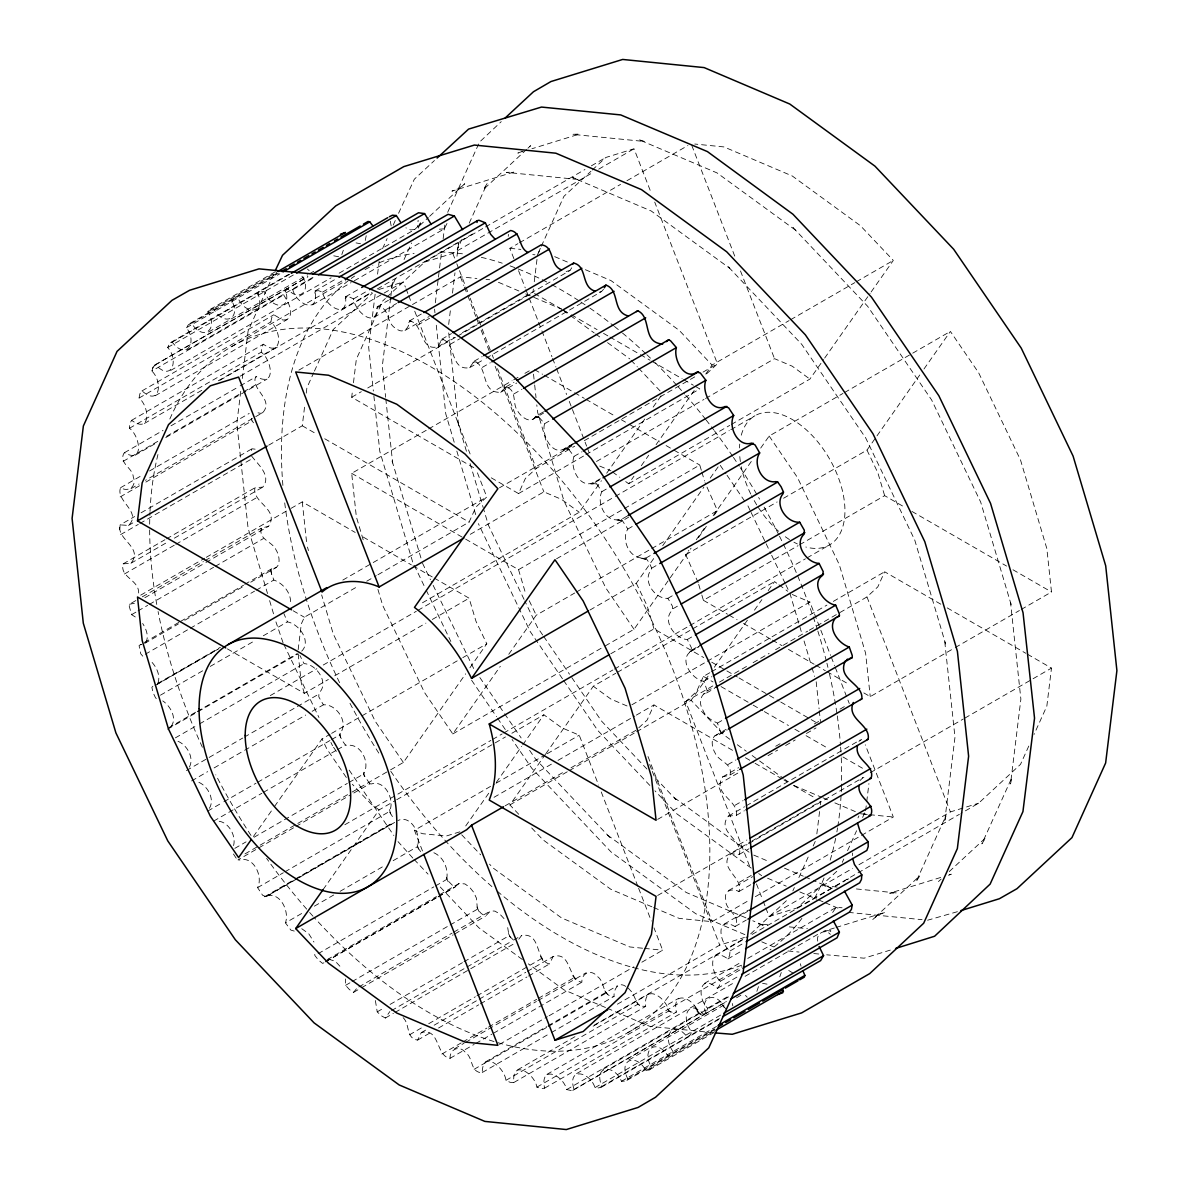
<?xml version="1.0" encoding="UTF-8"?>
<svg xmlns="http://www.w3.org/2000/svg" width="1189" height="1189" viewBox="0 0 1189 1189"><rect width="100%" height="100%" fill="white"/><g stroke="black" fill="none" stroke-linecap="round" stroke-linejoin="round"><path stroke-width="0.75" stroke-dasharray="5 3.75" d="M251.637 456.086C257.79 464.319 271.88 475.704 262.814 487.104L254.951 487.772C251.964 502.798 279.683 509.026 268.61 526.266L261.268 528.154C258.429 540.059 272.504 541.292 276.205 550.21C279.742 555.783 281.615 568.55 272.058 568.565L270.884 569.457L270.869 571.641L273.827 580.024C283.859 583.636 291.855 593.742 290.502 604.844M403.145 1017.65C410.146 1024.279 405.642 1038.458 417.636 1040.093L421.292 1032.632C439.989 1027.133 435.769 1056.352 450.051 1058.314C449.62 1049.174 459.474 1044.819 465.553 1052.562C473.281 1057.675 470.101 1071.155 480.624 1072.641L482.258 1072.493C482.422 1049.084 504.612 1067.499 505.949 1080.355L510.096 1082.317L513.886 1082.48C511.404 1058.626 534.545 1073.295 536.908 1087.132L541.01 1088.574L544.592 1088.173C539.643 1064.497 563.036 1074.588 566.707 1089.57L570.69 1090.447L574.034 1089.481C566.9 1066.652 589.714 1071.438 595.005 1087.608L598.84 1087.935L601.902 1086.419C592.984 1065.032 614.282 1063.992 621.49 1081.291L625.132 1081.054L627.881 1079.018C617.656 1059.548 636.472 1052.533 645.88 1070.695L649.283 1069.892L651.691 1067.336C640.663 1050.11 656.15 1037.328 667.891 1055.906L671.027 1054.554L673.063 1051.522C661.693 1036.63 673.227 1018.705 687.301 1037.12L690.14 1035.218L691.775 1031.74C680.405 1019.077 687.673 996.932 703.873 1014.514L706.385 1012.107L707.618 1008.213C696.486 997.541 699.429 972.23 717.457 988.356L719.598 985.458L720.415 981.193C709.61 972.216 708.466 944.839 727.891 958.929L729.645 955.57L730.016 950.977C719.553 943.397 714.708 914.98 735.055 926.543L736.006 925.205C739.9 914.475 724.577 910.016 725.676 899.152C723.819 890.338 732.721 888.005 738.874 891.557C744.314 878.21 716.908 867.257 731.012 853.806L739.305 854.371C743.734 840.043 715.6 831.72 728.485 816.04L736.333 815.372C739.335 800.346 711.602 794.118 722.674 776.878L730.016 774.99C732.855 763.085 718.795 761.852 715.079 752.934C711.542 747.376 709.67 734.594 719.226 734.579L720.415 733.687L720.415 731.517L717.457 723.12C711.423 720.281 705.196 716.67 702.773 709.892C696.323 698.582 704.2 690.393 715.644 687.257M512.979 939.592L509.026 935.743L507.168 924.433M817.735 941.138C815.847 933.499 825.107 928.356 830.383 934.331M138.667 593.014C139.009 579.638 119.613 577.438 123.136 563.868L130.998 563.214C143.884 547.52 115.749 539.197 120.178 524.884L128.471 525.434C142.576 511.998 115.155 501.045 120.609 487.683C128.293 492.632 137.003 486.286 133.331 477.146C132.767 467.886 119.495 463.903 123.478 454.035L124.429 452.712C144.776 464.26 139.93 435.858 129.467 428.263L129.839 423.685L131.593 420.326C151.018 434.401 149.873 407.024 139.068 398.047L139.871 393.797L142.011 390.884C160.039 407.01 162.997 381.714 151.865 371.042L153.099 367.148L155.596 364.726C171.81 382.323 179.063 360.178 167.708 347.5L169.343 344.022L172.182 342.135C186.242 360.549 197.79 342.625 186.42 327.733L188.442 324.686L191.592 323.334C203.334 341.912 218.821 329.13 207.793 311.919L210.2 309.363L213.604 308.56C223.012 326.722 241.828 319.692 231.602 300.237L234.352 298.186L237.993 297.949C245.202 315.248 266.499 314.208 257.582 292.821L260.644 291.32L264.478 291.632C269.769 307.817 292.568 312.588 285.449 289.759L307.594 276.799M394.659 822.446L266.054 896.684L262.635 895.272L257.582 887.633C263.423 876.427 253.435 855.619 239.658 860.033L237.993 859.885L257.285 848.753M392.444 816.575L389.383 811.522C395.224 800.331 385.236 779.523 371.458 783.937L369.794 783.789L348.897 795.857M285.405 291.825L286.698 288.868L292.776 289.685C296.447 304.652 319.841 314.758 314.892 291.082L318.474 290.681L322.561 292.108C324.939 305.945 348.08 320.629 345.598 296.76L349.388 296.923L353.534 298.9C354.872 311.756 377.047 330.156 377.225 306.747L378.845 306.599C390.081 308.59 386.291 324.092 396.249 328.565C402.952 334.585 409.432 328.045 409.417 320.941C423.715 322.888 419.479 352.122 438.191 346.623L441.847 339.162C456.457 342.477 449.605 371.013 469.625 367.698L474.143 361.218C488.649 366.153 480.178 393.262 500.643 392.296L505.949 386.886C517.676 390.378 511.716 403.175 517.587 410.844C520.633 416.7 530.755 424.711 535.54 416.447L536.908 415.868L538.795 416.938L544.592 423.7C541.158 434.921 552.617 457.141 565.221 448.179L568.58 449.145L574.034 456.383C569.516 467.678 580.009 489.169 593.415 482.556L596.848 483.968L601.902 491.622C596.061 502.813 606.048 523.621 619.826 519.207L621.49 519.355L627.926 515.654M366.227 235.704L365.246 240.446M756.858 991.344L759.058 984.953M155.135 395.774L286.95 319.678C295.288 313.004 287.827 301.872 283.681 294.931L284.899 291.037L287.411 288.63C299.108 303.314 312.157 289.744 301.738 275.893M135.888 600.534L129.467 604.25L129.259 606.301L131.593 614.654L136.973 618.027M852.364 855.604L852.632 853.018M504.017 918.592L499.677 913.91L494.951 911.131L490.656 910.848L485.35 916.258L481.188 913.434L477.398 909.213L476.477 898.275L473.712 892.3L469.596 887.232L464.899 883.903L458.984 883.546L438.087 895.599M119.688 529.373L120.178 524.884L134.639 516.531M508.223 236.343L508.461 234.382M544.592 1088.173L676.392 1012.062C671.443 988.401 694.837 998.492 698.523 1013.459L702.506 1014.351L705.85 1013.385C698.983 995.906 717.264 991.388 724.042 1007.351M240.758 391.285L236.849 423.284L248.07 528.094L267.525 593.549M242.318 378.474L248.129 330.884L274.377 272.504M268.684 445.176L302.274 425.781L304.919 404.037M306.257 393.158L306.911 387.733L313.688 372.766M298.157 649.729L301.293 623.972L304.354 617.225L358.736 585.835M473.623 467.634L351.691 397.245L352.583 389.992M353.46 382.754L356.343 359.197L382.68 300.98L385.385 298.469M375.13 294.218L368.664 347.173L373.361 391.047M377.582 274.124L379.142 261.327M390.631 297.978L382.308 366.197L385.637 397.245M390.869 296.135L392.667 281.392L391.344 287.708L395.833 277.765M435.337 302.764L438.236 278.969M438.459 277.141L439.35 269.814M439.573 267.986L441.595 251.503M443.155 238.692L444.939 224.052M448.669 324.463L450.468 309.72M452.489 293.118L454.971 272.831M456.992 256.244L458.568 243.329L457.245 249.66L461.733 239.717M532.94 292.613L533.371 288.986M534.262 281.734L537.577 254.55L540.594 247.907M816.843 833.89L820.157 806.707M820.38 804.894L820.826 801.267L752.043 840.98M865.607 810.779L866.499 803.541M866.722 801.728L868.921 783.596M1027.43 654.203L1051.492 668.099L1046.84 706.147L1034.058 734.416M446.99 223.473L444.359 228.793L352.732 281.689M231.944 302.482L232.539 298.885M369.794 783.789L363.403 774.128C370.775 763.279 360.936 742.976 347.143 745.414L345.419 745.027L342.001 740.286L339.593 734.951L340.128 733.256C349.135 722.54 336.472 703.858 323.393 704.824L318.801 696.858L318.934 692.934C329.635 683.214 316.616 664.161 303.998 663.625L299.896 655.421M621.49 519.355L627.881 529.031C620.509 539.865 630.363 560.182 644.141 557.73L645.88 558.117L649.283 562.873L651.691 568.193L651.156 569.888C642.149 580.604 654.812 599.286 667.891 598.32L672.484 606.286L672.365 610.21C661.649 619.93 674.683 638.983 687.301 639.519L691.389 647.723L690.898 651.394C678.473 659.702 691.835 679.543 703.873 681.282L707.618 691.894L703.769 694.034M458.984 883.546L454.376 887.291L446.692 879.444C448.595 868.951 443.839 856.972 433.554 852.602M343.324 250.255L341.823 254.52M779.776 976.793L781.277 972.528M540.296 248.263L538.454 253.198M513.886 1082.48L645.701 1006.384C643.219 982.515 666.345 997.199 668.723 1011.036L672.811 1012.463L676.392 1012.062M257.731 294.991L258.682 291.691M233.564 845.572C236.418 835.406 228.095 820.767 216.784 821.109M153.099 367.148L151.865 371.042L283.681 294.931M251.399 450.512L251.994 448.773L255.293 449.204M157.944 683.11C160.738 675.397 156.443 666.851 151.077 661.322M832.642 912.424L836.149 907.385L842.05 907.757M420.594 851.592L417.25 846.761C421.768 835.466 411.275 813.975 397.869 820.588M551.384 1032.587L614.074 996.397C613.509 989.738 618.117 981.044 625.786 986.409M314.431 371.102L333.247 329.516L372.439 293.163M382.531 248.694L387.109 238.573M393.217 225.078L395.506 220.024M398.568 213.277L414.337 179.197L434.461 160.53M404.067 259.559L411.557 243.002M418.305 228.11L421.292 221.481L417.473 227.589L428.278 217.572M447.673 212.326L479.509 142.1L501.253 121.635M469.224 223.16L487.193 183.433L483.373 189.541L526.593 149.457M541.337 246.242L563.913 196.348L590.948 171.275M377.939 574.748L469.105 522.105L475.942 507.019L486.791 496.957L476.12 469.432M491.265 477.829L518.538 493.569L525.36 478.483L536.224 468.421L574.718 446.187M732.587 750.333L653.98 704.943L647.158 720.029L636.308 730.091L570.72 767.96M709.833 672.706L703.412 676.407L696.591 691.493L685.726 701.555L750.467 868.401M940.796 604.19L884.646 571.775L877.824 586.861L866.974 596.923L838.096 613.598M792.855 890.873L794.356 887.559M798.874 877.571L809.412 854.296M813.172 845.974L815.431 840.98M842.288 862.337L843.789 859.023M847.549 850.7L856.585 830.739M862.605 817.438L864.864 812.444M1028.782 746.068L1020.504 764.364L978.621 803.214L960.98 813.395M857.982 817.883L858.919 815.922M145.816 642.476C149.205 636.353 146.128 628.877 142.665 623.467M518.776 939.221L521.659 935.446C541.679 932.131 534.827 960.667 549.437 963.982L553.108 956.536C571.805 951.037 567.584 980.256 581.867 982.203C581.421 973.078 591.275 968.723 597.354 976.451C605.097 981.579 601.916 995.059 612.439 996.545L614.074 996.397M571.76 267.793L569.992 270.512L460.693 333.619M314.669 293.029L316.289 290.428M189.378 767.083C194.52 757.735 186.792 744.477 177.369 741.059M209.383 808.312C215.358 798.681 206.827 784.16 196.601 781.545M860.063 780.519L862.828 777.71L866.068 777.532M253.391 836.551L273.455 808M274.51 806.499L322.026 738.904L330.037 734.282M390.572 769.848L403.368 762.461L465.672 673.821M469.893 667.817L486.791 643.784L475.942 621.178L469.105 598.201L433.822 577.824M422.467 602.778L579.236 512.266L601.411 480.728M606.687 473.207L645.761 417.621M653.147 407.114L662.645 393.589M323.14 889.521L379.113 809.902L395.105 800.673M377.939 589.432L382.68 605.379L424.577 692.607L452.801 733.925L500.316 666.316M508.758 654.292L536.224 615.233L574.718 593.014M625.711 481.59L628.654 483.73L633.93 476.224M641.332 465.702L648.718 455.194M656.105 444.671L696.234 387.584M705.746 374.074L712.077 365.053L789.065 320.614M465.731 825.954L490.017 791.398M496.348 782.377L521.689 746.32M522.744 744.819L543.863 714.782L561.55 727.668L579.236 735.188L598.587 785.082M589.907 610.061L636.308 583.279L655.317 556.229M662.704 545.721L703.888 487.133M710.219 478.112L719.731 464.587L726.003 473.772M518.731 814.272L509.873 804.923L544.725 755.342M545.781 753.841L593.296 686.246L615.753 673.271M698.166 582.64L685.726 554.728L688.907 550.225M696.293 539.717L705.79 526.192M713.192 515.669L752.251 460.098M760.707 448.075L769.149 436.051L842.927 393.455M605.171 645.954L634.034 629.278L691.062 548.159M698.448 537.651L706.89 525.627M714.292 515.105L717.457 510.601L705.032 482.704M731.309 424.473L809.887 379.098L823.62 359.568M824.676 358.067L870.08 293.475M871.136 291.959L893.311 260.421L860.435 225.717L792.216 175.957L723.982 146.931L694.762 144.032M636.576 731.77L691.106 700.291L710.115 673.242M714.336 667.237L748.134 619.157M754.465 610.15L761.867 599.628M768.198 590.621L774.529 581.599L777.472 583.754M783.566 498.25L866.974 450.096L919.766 374.981M923.987 368.976L950.383 331.419L978.621 372.722L1020.504 459.965L1046.84 548.575L1051.492 591.988L1021.024 609.585M286.95 319.678L282.893 320.049L273.827 314.788L271.687 317.686L270.884 321.951C281.674 330.928 282.819 358.305 263.393 344.23L261.639 347.589L261.268 352.167C271.731 359.762 276.591 388.164 256.23 376.616L255.278 377.939C251.994 390.141 274.005 399.801 262.814 412.568L145.474 480.311M356.432 988.787L353.534 992.369L349.388 989.53L345.598 985.324L345.36 978.978M603.536 289.299L601.441 291.602L485.707 358.409M345.182 298.558L347.114 296.358M171.127 726.345C177.414 718.23 170.235 705.79 162.744 700.901M152.905 686.231L151.865 687.346L153.099 692.667L155.596 697.973L157.409 699.058M858.889 741.341L861.757 739.454M375.367 1000.529L377.225 1011.854L381.164 1015.688L385.34 1018.022L389.843 1011.557M429.63 216.309L464.736 183.745L458.939 188.471L451.939 191.132L513.544 172.123L506.351 172.375L578.671 179.539L572.533 177.533L651.171 210.973L729.793 268.328L727.192 265.652L801.698 344.305L865.681 437.924L914.772 540.148L945.641 644.007L944.616 640.41L954.975 737.18L944.616 822L945.954 815.684L915.991 881.911L919.81 875.803L872.548 919.647L878.344 914.921L885.344 912.26L836.06 927.465M527.946 148.209L530.636 145.697L527.158 148.536M386.737 297.22L424.577 262.13L483.908 227.857M592.3 170.027L605.81 157.483L634.034 148.774L651.394 193.495M706.608 373.851L717.457 363.775L654.723 202.1M750.66 933.885L788.5 898.78M765.82 907.965L769.149 916.57L797.388 907.846L839.271 868.996M938.448 881.584L941.153 879.087M949.253 871.567L985.711 837.755L981.891 843.848L1011.854 777.636L1010.531 783.952L1020.875 699.132L1010.531 602.362L1011.542 605.959L980.687 502.1L931.582 399.876L867.613 306.257L793.093 227.604L795.709 230.28L717.071 172.925L638.434 139.485L644.572 141.491L572.251 134.327L579.444 134.075L531.929 148.744M376.631 308.382L378.845 306.599M178.826 622.397L139.068 645.568L140.748 653.787L143.81 657.428M301.738 651.156C311.548 641.257 299.182 623.972 287.411 621.877L283.859 613.524M266.054 896.684L294.575 880.038M339.147 273.173L414.693 229.551L417.502 226.817L418.142 220.307M210.2 309.363L274.496 272.236M207.793 311.919L276.903 272.013M189.958 323.467L276.755 273.351M191.592 323.334L278.389 273.217M186.42 327.733L279.787 273.827M170.651 342.521L289.596 273.842M172.182 342.135L289.73 274.273M167.708 347.5L293.415 274.927M208.595 332.013L307.773 274.763M309.378 273.827L314.208 271.047M154.198 365.365L285.999 289.269M155.596 364.726L307.951 276.769M187.416 349.804L314.476 276.442M292.776 289.685L315.278 276.695M170.636 370.463L331.107 277.81M142.011 390.884L273.827 314.788M314.892 291.082L337.394 278.092M139.068 398.047L270.884 321.951M322.561 292.108L341.852 280.976M231.692 346.579L345.806 280.693M312.558 304.889L351.127 282.61M131.593 420.326L263.393 344.23M345.598 296.76L360.059 288.407M129.467 428.263L261.268 352.167M353.534 298.9L366.39 291.468M144.404 423.447L202.264 390.037M218.345 380.762L276.205 347.351M341.897 309.422L370.834 292.717M377.255 289.001L473.712 233.326L471.78 233.787M219.98 380.242L371.949 292.509M485.513 226.936L584.958 169.522M591.379 165.821L605.81 157.483M240.208 376.155L382.576 293.951M384.181 293.029L403.368 281.942L405.375 287.114M424.577 262.13L452.801 253.406L592.33 172.851M598.751 169.15L634.034 148.774M124.429 452.712L163.012 430.433M171.038 425.796L238.558 386.811M240.163 385.89L256.23 376.616M377.225 306.747L388.476 300.252M123.136 461.347L158.509 440.926M166.534 436.289L242.095 392.667M243.7 391.746L254.951 385.251M385.34 309.957L396.591 303.463M135.219 455.194L157.721 442.204M165.761 437.567L267.035 379.098M373.97 317.344L396.472 304.354M298.885 370.121L410.859 305.484M412.464 304.562L460.44 276.844L476.878 278.479M513.886 258.637L509.873 248.308L517.899 243.686M519.504 242.749L620.539 184.414M626.96 180.713L687.896 145.534M120.609 487.683L143.111 474.693M149.546 470.978L249.2 413.445M409.417 320.941L422.273 313.51M131.013 488.664L139.039 484.027M405.063 330.423L429.184 316.512M120.178 496.928L139.47 485.781M145.89 482.08L251.994 420.817L251.399 418.409M417.636 325.177L430.492 317.76M141.075 512.816L251.994 448.773M441.847 339.162L451.493 333.589M128.471 525.434L134.892 521.718M438.191 346.623L454.257 337.334M351.691 397.245L361.322 391.686M367.743 387.986L455.952 337.052M457.557 336.13L531.334 293.534M120.609 534.604L138.296 524.408M139.901 523.472L252.425 458.508M450.051 344.394L459.697 338.835M123.136 563.868L164.929 539.747M166.534 538.825L254.951 487.772M474.143 361.218L482.169 356.581M130.998 563.214L167.976 541.857M174.397 538.156L262.814 487.104M469.625 367.698L484.101 359.346M124.429 574.005L174.263 545.231M175.868 544.294L256.23 497.894M482.258 367.401L490.299 362.764M140.703 595.154L204.686 558.221M206.292 557.299L289.477 509.264M291.067 508.342L302.274 501.877L355.214 532.449M363.195 539.806L356.343 516.754L351.691 473.341L427.074 429.824M428.679 428.902L512.087 380.748M513.693 379.826L518.493 377.047M524.914 373.346L529.729 370.567M142.323 596.833L203.408 561.565M205.013 560.628L261.268 528.154L261.639 533.162M505.949 386.886L513.975 382.249M144.835 597.725L204.315 563.393M205.92 562.456L268.61 526.266M500.643 392.296L516.71 383.021M131.593 614.654L136.408 611.874M138.013 610.938L147.659 605.364M149.264 604.443L213.574 567.316M215.179 566.395L263.393 538.558M513.886 393.931L521.926 389.293M180.446 621.461L243.552 585.241M244.741 584.349L272.058 568.565M543.581 411.795L535.54 416.447L538.795 416.938L533.564 418.796M144.627 643.442L178.38 623.957M184.815 620.242L244.28 585.895M250.716 582.194L276.428 567.346M532.3 419.613L543.551 413.118M145.236 654.277L188.635 629.219M190.24 628.282L254.535 591.171M256.14 590.234L273.827 580.024M544.592 423.7L551.027 419.985M573.261 443.542L565.221 448.179L568.58 449.145L562.932 450.096L574.183 443.601M157.721 683.452L220.411 647.262M155.075 685.503L217.765 649.298M566.707 447.837L573.143 444.121M157.305 684.284L218.39 649.016M499.484 487.787L573.068 445.31M790.67 319.678L854.817 282.64M856.422 281.719L893.311 260.421M342.833 580.069L371.622 563.452M373.212 562.531L486.791 496.957M584.334 440.643L696.605 375.813M703.026 372.112L717.457 363.775M160.426 695.193L203.824 670.135M210.245 666.42L255.263 640.425M263.289 635.788L287.411 621.877M574.034 456.383L582.075 451.746M366.732 581.213L376.333 575.669M518.538 493.569L584.304 455.61M585.895 454.674L699.771 388.937L694.971 386.157M470.279 534.337L543.863 491.86L561.55 499.38L579.236 512.266M596.506 461.466L703.962 399.43M705.567 398.493L774.529 358.677L792.216 366.197L809.887 379.098M168.585 727.846L195.903 712.077M197.255 711.483L297.176 653.608M600.267 478.795L592.226 483.433L596.848 483.968L590.844 484.012M167.708 729.169L297.904 653.995M595.005 482.466L601.441 478.751M175.392 737.864L197.909 724.874M199.514 723.938L303.998 663.625M601.902 491.622L608.337 487.906M628.654 483.73L729.704 425.394M270.275 695.595L316.824 668.723M323.245 665.023L416.313 611.28M417.919 610.343L613.702 497.314M615.308 496.393L729.258 430.596M730.863 429.675L754.926 415.778M227.352 648.867L304.354 693.336L328.342 679.484M334.748 675.783L425.915 623.14M432.32 619.454L469.105 598.201M465.598 539.107L518.538 569.665L622.783 509.487M624.388 508.55L699.771 465.033L701.347 470.339M186.42 770.561L242.675 738.072M244.28 737.15L295.719 707.455M297.324 706.519L318.221 694.45M556.571 558.785L628.55 517.23M844.532 392.533L950.383 331.419M191.592 780.92L207.659 771.646M214.094 767.931L243.032 751.225M244.637 750.304L305.722 715.035M312.142 711.319L323.393 704.824M627.881 529.031L632.697 526.237M331.627 733.36L461.198 658.557M462.803 657.636L486.791 643.784M576.323 592.092L650.101 549.496M651.706 548.575L717.457 510.601M207.793 811.047L222.254 802.694M223.859 801.772L256.007 783.209M257.627 782.288L329.962 740.524M331.568 739.588L339.593 734.951M645.88 558.117L652.3 554.416M213.604 821.123L261.833 793.286M263.438 792.35L335.774 750.601M337.379 749.664L345.419 745.027M651.691 568.193L658.112 564.478M685.726 554.728L777.145 501.951M234.813 848.366L246.064 841.871M254.104 837.234L347.337 783.402M348.942 782.481L363.403 774.128M667.891 598.32L672.706 595.54M245.008 853.88L296.195 824.334M297.8 823.412L350.577 792.929M352.182 792.008L388.981 770.769M452.801 733.925L603.566 646.875M258.89 847.816L294.248 827.41M295.853 826.474L347.292 796.779M673.063 608.694L679.499 604.978M610.789 653.772L653.98 628.847L703.71 657.562M701.837 595.005L703.412 600.311L798.042 545.677M799.647 544.74L884.646 495.664L905.498 507.703M344.84 824.735L490.879 740.42M492.484 739.499L502.115 733.94M503.72 733.004L612.84 670.002M614.445 669.08L688.268 626.454M689.873 625.533L805.429 558.815M807.019 557.894L829.491 544.919M396.695 799.736L505.474 736.942M511.879 733.256L543.863 714.782M617.359 672.35L691.136 629.754M692.741 628.832L774.529 581.599M257.582 887.633L283.294 872.785M284.899 871.849L389.383 811.522M687.301 639.519L693.722 635.818M264.478 896.788L293.415 880.083M295.021 879.147L393.069 822.535M691.775 650.071L698.211 646.37M296.18 879.117L394.228 822.506M689.546 651.988L699.191 646.43M690.898 651.394L698.939 646.757M422.481 850.952L414.471 830.323L494.446 784.146M496.051 783.224L545.632 754.584M547.237 753.663L579.236 735.188M631.864 704.809L705.642 662.214M707.247 661.277L809.887 602.02L830.576 655.347M494.029 797.299L551.607 764.051M558.013 760.351L634.792 716.031M636.383 715.094L653.98 704.943M711.438 671.77L826.905 605.112M833.326 601.396L884.646 571.775M294.248 931.076L290.889 930.11L285.449 922.872L304.726 911.725M314.372 906.167L333.663 895.02M340.099 891.319L385.102 865.324M393.143 860.687L417.25 846.761M703.873 681.282L711.914 676.63M505.132 805.83L564.314 771.661M685.726 701.555L712.999 685.815M719.419 682.114L746.677 666.375M753.098 662.674L769.134 653.415M775.555 649.699L807.628 631.181M809.233 630.259L836.491 614.52M509.873 804.923L567.614 771.587M569.219 770.665L634.971 732.692M706.578 693.009L714.619 688.372M318.102 953.697L433.836 886.875M435.442 885.954L446.692 879.444M717.457 723.12L723.893 719.404M327.183 959.642L436.482 896.536M714.857 735.813L726.107 729.318M325.786 961.529L436.69 897.502M438.295 896.565L454.376 887.291M720.415 733.687L726.836 729.972M325.548 961.886L436.452 897.844M438.057 896.922L455.744 886.712M719.226 734.579L727.267 729.942M345.598 985.324L350.413 982.53M352.018 981.609L448.461 925.919M450.081 924.997L477.398 909.213M727.891 764.601L735.932 759.949M722.674 776.878L738.755 767.604M775.718 746.261L782.154 742.545M814.302 723.982L820.722 720.266M840.014 709.134L846.449 705.419M358.84 986.944L452.073 933.112M453.678 932.191L490.656 910.848M353.534 992.369L359.97 988.654M361.575 987.717L453.202 934.822M454.807 933.9L485.35 916.258M730.016 774.99L738.057 770.353M657.666 819.37L740.851 771.349M768.035 755.639L777.636 750.11M785.632 745.488L795.233 739.944M806.424 733.479L816.026 727.936M863.838 692.919L870.259 696.635L953.652 648.481M955.257 647.559L1019.419 610.522M377.225 1011.854L383.646 1008.138M390.081 1004.423L462.417 962.659M464.022 961.738L509.026 935.743M735.055 805.25L743.095 800.613M391.463 1010.62L465.404 967.935M467.009 966.999L512.013 941.019M513.618 940.098L521.659 935.446M728.485 816.04L744.552 806.751M746.157 805.83L860.286 739.944M385.34 1018.022L393.381 1013.385M394.986 1012.448L513.93 943.784M736.333 815.372L744.373 810.735M409.417 1034.846L422.273 1027.43M428.709 1023.714L475.332 996.798M476.938 995.877L541.233 958.75M738.874 844.636L746.9 839.999M657.666 895.466L750.437 841.901M870.259 772.731L963.283 719.018M964.888 718.097L1051.492 668.099M421.292 1032.632L427.728 1028.916M434.148 1025.2L477.562 1000.142M479.167 999.221L525.776 972.305M527.381 971.383L553.108 956.536M731.012 853.806L747.093 844.532M748.698 843.61L862.828 777.71M417.636 1040.093L432.097 1031.74M438.533 1028.024L478.721 1004.824M480.326 1003.888L526.935 976.986M528.54 976.05L549.437 963.982M739.305 854.371L748.951 848.797M441.847 1054.063L461.139 1042.931M462.744 1041.995L486.851 1028.084M488.456 1027.147L536.685 999.31M538.29 998.388L573.648 977.967M739.305 882.327L752.161 874.896M454.406 1048.817L464.052 1043.243M465.672 1042.322L536.388 1001.48M537.993 1000.558L586.222 972.721M728.471 890.591L752.578 876.665M450.051 1058.314L474.173 1044.388M475.778 1043.466L491.845 1034.177M493.465 1033.256L581.867 982.203M738.874 891.557L751.73 884.14M499.484 1044.403L547.475 1016.699M549.08 1015.778L633.856 966.82M641.852 962.213L662.645 950.204L653.98 927.836M653.623 907.519L679.201 918.413L712.077 921.668L748.966 900.37M755.387 896.655L893.311 817.021L865.28 744.79M485.498 1061.896L546.583 1026.627M548.188 1025.706L617.314 985.8M724.25 924.046L748.371 910.135M474.143 1069.283L546.464 1027.534M548.084 1026.597L605.944 993.187M736.333 917.908L747.599 911.413M482.258 1072.493L549.779 1033.509M735.055 926.543L746.306 920.048M617.344 1004.215L719.731 945.106L744.418 937.482M769.149 916.57L852.558 868.416M858.963 864.715L950.383 811.924L978.621 803.214M594.396 1025.052L747.955 936.382M797.388 907.846L959.374 814.331M517.587 1069.832L577.051 1035.485M593.133 1026.211L649.387 993.722M715.079 955.793L744.017 939.087M752.057 934.45L845.29 880.633M505.949 1080.355L637.75 1004.259L641.911 1006.221L645.701 1006.384M730.016 950.977L744.492 942.624M727.891 958.929L742.352 950.576M546.925 1074.366L678.741 998.255M704.334 983.481L741.312 962.139M747.732 958.423L836.149 907.385M627.792 1032.661L741.921 966.776M536.908 1087.132L668.723 1011.036M720.415 981.193L741.312 969.124M717.457 988.356L738.354 976.288M576.591 1073.593L735.456 981.876M745.102 976.303L820.648 932.681M566.707 1089.57L698.523 1013.459M707.618 1008.213L730.12 995.223M602.868 1069.401L729.942 996.04M574.034 1089.481L726.39 1001.524M572.786 1090.387L704.587 1014.291M705.285 1013.875L726.182 1001.822M628.862 1059.949L725.305 1004.259M736.556 997.764L742.991 994.049M595.005 1087.608L720.712 1015.034M601.902 1086.419L719.449 1018.557M600.802 1087.549L719.746 1018.884M621.49 1081.291L716.462 1026.464M627.881 1079.018L714.678 1028.901M626.945 1080.355L715.347 1029.317M645.88 1070.695L714.99 1030.789M649.283 1069.892L713.578 1032.765M408.659 322.382L411.141 321.03M129.467 604.25L135.457 603.091M846.895 879.697L848.619 878.849M569.992 270.512L566.187 271.493M262.814 412.568L261.045 413.356L255.843 412.494M444.359 228.793L438.251 229.299M267.243 895.822C280.723 892.27 289.522 911.621 285.449 922.872M323.928 962.808L322.561 963.387L318.474 960.088L314.892 955.555L314.669 953.355M522.045 151.493L517.854 153.084L523.13 151.449M948.45 875.267L951.245 874.197L947.722 875.297M440.911 340.411L443.631 339.519M378.667 289.566L403.368 281.942M459.861 831.824L446.217 836.045L422.377 833.682L414.471 830.323M940.677 877.467L889.654 893.221L896.848 892.954L855.263 888.837M834.306 928.014L823.739 931.269L830.933 931.002L825.508 930.467M957.398 911.695L927.583 920.227M890.308 950.085L864.076 958.185L826.682 954.812M599.524 292.122L601.441 291.602M414.693 229.551L410.591 229.923L405.925 227.857M534.664 417.74L538.795 416.938M473.044 362.259L475.986 361.828M338.642 256.765L332.013 255.472M140.257 644.661L141.818 644.557M564.181 449.264L568.58 449.145M504.701 387.703L507.822 387.733M360.505 243.73L356.061 242.898M762.58 983.318L767.039 984.15M328.61 959.077L335.447 961.396L341.897 968.396M532.776 254.624L534.946 254.788M509.873 248.308L520.827 249.393M486.019 279.385L489.66 279.742M860.435 813.766L867.747 814.495M869.575 814.673L893.311 817.021M837.175 887.053L824.512 885.79L830.65 887.811L813.558 880.544M848.381 912.379L922.055 919.677M767.648 924.745L758.612 923.838L764.75 925.859L752.786 920.762M789.347 926.885L807.435 928.683M787.995 950.977L799.053 952.062M813.796 953.533L819.31 954.068M642.565 948.213L629.784 946.949L561.55 917.923L493.316 868.163L489.526 864.15M644.393 948.391L662.645 950.204M713.296 1032.721L649.61 1026.285L607.193 1008.242M617.002 520.202L623.289 521.064L618.503 519.861M863.734 813.707L867.257 814.569M641.094 558.236L647.604 559.989L642.699 558.131M554.683 256.646L570.036 263.17M585.389 269.71L610.983 280.589L679.201 330.349L712.077 365.053M498.429 282.283L518.909 290.993M525.731 293.891L561.55 309.125M599.732 466.058L610.983 470.844M792.216 594.5L809.887 602.02M627.049 705.969L610.983 699.132L593.296 686.246M793.925 785.483L821.213 797.091M822.922 797.804L828.034 799.989M834.856 802.887L855.322 811.597M753.737 855.084L769.12 861.639M784.502 868.178L803.303 876.174M805.012 876.902L811.849 879.815M767.574 878.21L786.241 886.147M799.811 891.928L816.784 899.152M818.478 899.865L823.576 902.035M825.27 902.748L840.549 909.243M745.949 917.863L686.112 892.419L607.49 835.064L610.091 837.74L535.585 759.087L529.387 750.021M744.879 934.628L695.773 913.746L611.101 851.993L531.765 768.257L512.058 739.424M761.807 941.837L773.653 946.875M651.914 906.806L610.983 889.387L542.749 839.627L531.364 827.618M605.498 1007.514L563.958 989.843L528.317 963.848M788.723 970.492L792.929 973.018M301.738 928.698L308.709 933.662L313.955 942.045M534.545 293.534L561.817 309.274M563.408 310.21L569.828 313.911M571.433 314.832L597.101 329.65M603.522 333.366L608.337 336.145M609.942 337.067L638.82 353.742M640.425 354.664L650.041 360.222M651.646 361.144L682.129 378.741M683.734 379.677L693.365 385.236M911.918 511.419L1006.578 566.068M1012.983 569.769L1051.492 591.988M534.545 369.63L542.556 374.267M544.161 375.189L573.039 391.865M574.644 392.786L584.275 398.345M585.88 399.266L614.758 415.942M621.163 419.643L627.584 423.358M629.189 424.28L659.672 441.877M666.093 445.578L672.498 449.293M674.104 450.215L699.771 465.033M947.217 607.891L1025.825 653.281M703.412 600.311L727.475 614.193M729.08 615.129L737.106 619.751M743.511 623.467L770.784 639.206M772.389 640.128L782.02 645.686M788.441 649.387L814.108 664.22M815.713 665.141L825.329 670.7M826.935 671.622L849.392 684.596M302.274 425.781L316.705 434.119M324.731 438.756L469.105 522.105M711.735 662.184L737.403 677.002M739.008 677.938L767.886 694.599M769.491 695.535L779.122 701.094M780.727 702.015L809.59 718.691M811.195 719.613L819.221 724.235M351.691 473.341L463.992 538.186M703.412 676.407L713.043 681.966M721.054 686.588L751.537 704.185M753.142 705.122L762.773 710.68M764.378 711.602L788.441 725.498M794.861 729.199L799.662 731.978M806.083 735.679L828.54 748.654M842.986 756.992L865.443 769.952M363.225 537.071L411.364 564.864M412.969 565.786L432.216 576.903M745.429 757.735L753.454 762.372M755.06 763.293L782.317 779.033M783.923 779.969L787.133 781.812M793.553 785.528L816.011 798.488M293.118 610.745L304.354 617.225M563.036 310.21L568.966 314.535M570.452 315.62L594.173 332.92M595.659 334.005L601.589 338.33M607.534 342.655L629.784 358.885M778.958 584.825L787.787 591.275M612.454 471.914L619.811 477.279M729.912 739.32L723.982 734.98L691.106 700.291M737.329 744.73L746.231 751.21M752.161 755.535L758.092 759.875M759.578 760.945L783.313 778.26M784.799 779.345L787.757 781.5M749.055 852.201L673.39 797.016L675.991 799.692L654.53 777.026M751.27 868.119L676.511 813.573L654.931 790.804M758.701 873.529L761.673 875.699M379.113 809.902L371.206 804.136L352.375 784.264M522.372 959.508L478.795 927.717L438.176 884.839M697.036 1011.408L700.395 1014.336L694.748 1006.86M307.431 269.056L309.185 270.691M628.149 988.029L632.444 992.711L637.75 1004.259M667.356 1008.881L670.611 1012.136M745.458 995.416L747.197 997.229M631.047 360.222L637.363 366.896M638.627 368.233L660.118 390.928M646.95 769.03L601.485 721.039L570.527 675.738M649.848 785.439L597.814 730.507L563.512 680.286M461.704 834.797L480.668 854.817M412.791 858.042L398.018 841.604M414.069 859.394L428.025 874.123M636.516 1002.015L639.623 1005.567M722.659 1005.166L727.46 1010.739M695.996 1009.119L700.395 1014.336M251.994 420.817L253.539 422.794M604.859 990.898L607.787 994.717M769.149 436.051L797.388 477.369L839.271 564.597L865.607 653.222L870.259 696.635M727.044 475.303L745.86 502.843M634.034 629.278L605.81 587.975L563.913 500.747L537.577 412.122L536.804 404.884M542.66 634.956L537.502 627.406L524.839 601.025M543.7 636.472L569.501 674.222M562.471 678.77L530.235 631.612L478.379 523.636M473.668 668.486L431.221 581.376M479.851 677.537L503.586 712.27M504.626 713.786L521.139 737.938M471.617 680.257L496.512 716.67M497.537 718.186L506.871 731.844M403.368 762.461L375.144 721.143L333.247 633.915L321.654 594.931M333.559 747.272L337.721 753.365M349.165 770.1L393.856 835.525M346.341 777.472L326.886 749.011L322.026 738.904M572.726 975.634L575.446 979.677M236.195 858.19L232.539 852.647M540.46 956.417L542.942 960.638M508.431 933.439L510.661 937.794M866.974 450.096L877.824 472.702L884.646 495.664M747.955 505.905L750.318 510.839M751.121 512.489L765.344 542.11M766.132 543.759L770.873 553.628M771.661 555.278L785.097 583.264M785.899 584.899L788.262 589.833M636.308 583.279L647.158 605.885L653.98 628.847M529.239 600.713L536.224 615.233M524.052 599.375L488.411 525.181L483.7 509.338M422.511 563.229L430.433 579.727M414.248 565.28L425.38 588.466M426.182 590.116L450.839 641.48M283.056 642.773L275.937 621.862M283.859 644.423L318.964 717.517M330.928 742.426L332.519 745.756M476.997 906.954L478.929 911.383M691.775 145.4L735.159 257.196M740.494 270.958L774.529 358.677M866.974 596.923L950.383 811.924M831.245 657.056L834.589 665.662M835.258 667.386L849.273 703.502M518.553 270.676L525.226 287.872M525.895 289.596L528.555 296.477M529.224 298.186L537.904 320.554M538.572 322.278L541.248 329.16M541.902 330.869L551.919 356.67M552.588 358.394L555.917 367M556.586 368.709L566.603 394.51M569.263 401.392L586.623 446.113M587.292 447.837L589.298 452.994M756.472 883.888L762.476 899.36M763.145 901.084L765.151 906.241M452.801 253.406L456.13 262.011M456.799 263.735L458.805 268.892M459.474 270.616L469.477 296.418M470.145 298.127L478.156 318.771M478.825 320.495L481.5 327.376M482.169 329.085L491.503 353.178M492.172 354.887L493.509 358.335M497.507 368.649L536.224 468.421M648.005 756.546L712.077 921.668M460.44 276.844L463.784 285.449M464.453 287.173L467.114 294.055M467.782 295.764L475.793 316.408M476.462 318.132L478.468 323.289M481.129 330.17L489.14 350.814M495.144 366.286L543.863 491.86M649.655 764.497L651.646 769.655M652.315 771.379L719.731 945.106M406.043 288.823L408.05 293.995M408.704 295.704L411.379 302.586M414.723 311.191L470.101 453.945M601.248 791.963L637.958 886.563M638.627 888.272L651.304 920.955M446.469 877.244L448.09 881.718M789.853 593.133L801.966 633.9M804.061 640.99L811.448 665.795M811.968 667.579L814.599 676.437M701.882 472.107L704.497 480.936M698.686 584.408L701.317 593.237M518.538 569.665L525.36 592.642M466.445 451.255L457.557 421.337L458.568 424.934L448.208 328.149M470.101 463.576L483.18 507.584M454.198 442.249L445.786 413.95L435.932 321.922M456.829 451.092L475.749 514.792M420.936 557.953L391.642 459.385L392.667 462.982L385.831 399.073M412.657 561.966L379.811 451.374L373.554 392.875M307.446 547.074L308.501 550.611M304.354 693.336L301.293 683.066L297.934 651.572M269.621 600.623L273.827 614.787M800.316 963.744L801.014 966.152M417.22 844.666L418.513 849.109M732.275 1003.501L732.81 1005.835M390.289 221.213L391.166 225.836M389.546 809.531L390.482 813.93M270.884 569.457L271.687 574.659M363.745 772.27L364.339 776.551M816.189 681.758L819.087 708.882M819.28 710.695L820.44 721.545M533.519 374.134L534.485 383.185M534.678 384.983L536.031 397.646M434.565 309.125L434.951 312.781M302.274 501.877L306.911 545.29M340.128 733.256L340.366 737.388M741.282 435.189A74.565 43.042 60 0 1 829.491 458.82A74.565 43.042 60 0 1 805.86 547.029M797.373 543.923A74.565 43.042 60 0 1 793.925 542.184M789.466 539.568A74.565 43.042 60 0 1 782.585 534.649M778.572 531.275A74.565 43.042 60 0 1 757.675 506.41M756.739 504.909A74.565 43.042 60 0 1 751.567 495.65M750.764 494.059A74.565 43.042 60 0 1 741.282 466.712M740.375 461.54A74.565 43.042 60 0 1 739.647 454.763M739.513 447.956A74.565 43.042 60 0 1 739.736 444.106M741.639 965.215A396.115 228.689 60 0 1 497.418 891.334M491.919 886.593A396.115 228.689 60 0 1 390.691 771.171M378.786 753.098A396.115 228.689 60 0 1 349.403 702.223M339.593 682.664A396.115 228.689 60 0 1 284.557 501.565M282.893 485.365A396.115 228.689 60 0 1 351.379 278.389M351.676 278.167A396.115 228.689 60 0 1 354.56 276.13M365.023 269.606A396.115 228.689 60 0 1 372.856 265.563M379.321 262.71A396.115 228.689 60 0 1 414.099 253.42M440.019 251.964A396.115 228.689 60 0 1 464.557 254.119M481.352 257.344A396.115 228.689 60 0 1 502.234 263.185M510.081 265.89A396.115 228.689 60 0 1 549.69 283.547M551.845 284.691A396.115 228.689 60 0 1 579.415 301.07M580.916 302.051A396.115 228.689 60 0 1 588.392 307.089M589.893 308.114A396.115 228.689 60 0 1 613.687 325.86M614.431 326.44A396.115 228.689 60 0 1 621.475 332.177M622.486 333.039A396.115 228.689 60 0 1 645.924 353.832M646.875 354.738A396.115 228.689 60 0 1 653.801 361.411M655.109 362.69A396.115 228.689 60 0 1 677.031 385.548M678.22 386.856A396.115 228.689 60 0 1 684.567 393.99M685.815 395.417A396.115 228.689 60 0 1 705.686 419.42M706.058 419.91A396.115 228.689 60 0 1 713.816 429.972M714.455 430.834A396.115 228.689 60 0 1 733.108 456.903M733.42 457.379A396.115 228.689 60 0 1 739.276 466.162M740.286 467.708A396.115 228.689 60 0 1 759.608 499.172M764.126 507.123A396.115 228.689 60 0 1 778.869 534.946M779.494 536.209A396.115 228.689 60 0 1 817.289 629.293M817.854 631.091A396.115 228.689 60 0 1 826.281 660.757M826.92 663.239A396.115 228.689 60 0 1 827.93 667.371M829.446 673.821A396.115 228.689 60 0 1 837.026 714.054M837.294 715.912A396.115 228.689 60 0 1 840.489 745.31M840.623 747.108A396.115 228.689 60 0 1 841.158 756.055M841.247 757.824A396.115 228.689 60 0 1 841.47 786.345M841.455 786.85A396.115 228.689 60 0 1 837.859 826.028M837.576 827.826A396.115 228.689 60 0 1 836.878 831.914M835.644 838.334A396.115 228.689 60 0 1 829.907 861.074M824.036 877.913A396.115 228.689 60 0 1 813.098 901.009M801.891 918.369A396.115 228.689 60 0 1 769.982 949.907M169.834 419.004A396.115 228.689 60 0 1 641.57 600.326A396.115 228.689 60 0 1 495.664 1042.025M494.029 1041.534A396.115 228.689 60 0 1 314.253 917.611M312.989 916.214A396.115 228.689 60 0 1 307.966 910.581M306.717 909.154A396.115 228.689 60 0 1 266.633 858.384M250.998 835.436A396.115 228.689 60 0 1 215.774 774.812M202.383 747.257A396.115 228.689 60 0 1 158.078 611.518M156.755 604.458A396.115 228.689 60 0 1 149.651 527.916M149.665 524.186A396.115 228.689 60 0 1 149.977 512.444M150.022 511.329A396.115 228.689 60 0 1 157.959 454.51"/><path stroke-width="1.5" d="M849.466 658.602L852.216 657.591L852.231 655.421L849.273 647.024C838.379 643.621 826.771 627.97 835.585 617.938M666.464 341.644L668.723 339.757L670.611 340.842L676.392 347.604C672.959 358.825 684.418 381.045 697.036 372.083L700.395 373.049L705.85 380.287C701.332 391.582 711.825 413.073 725.231 406.46L728.664 407.872L733.702 415.526C727.861 426.717 737.849 447.525 751.626 443.111L755.089 444.968L759.682 452.935C752.31 463.769 762.164 484.072 775.956 481.634L777.68 482.021L781.099 486.762L783.492 492.097L782.971 493.792C773.965 504.508 786.628 523.19 799.692 522.224L804.299 530.19L804.165 534.114C793.464 543.834 806.484 562.887 819.102 563.423L823.204 571.627L822.714 575.298C810.289 583.606 823.65 603.447 835.689 605.171L839.226 613.524L839.419 615.798L836.922 617.269M833.34 920.851L839.419 932.117L837.101 937.779L731.205 998.745M739.662 769.432L861.832 698.894C863.482 683.229 836.253 679.603 845.468 660.668M291.513 609.823L137.508 520.901L142.16 482.853L168.496 424.636L210.379 385.786L238.617 377.076L322.026 592.077C337.126 578.612 361.307 579.221 379.113 586.98L463.888 538.037M743.17 972.275L754.331 880.752M819.117 946.518L823.576 955.644L820.633 960.623L722.659 1016.699M745.979 809.798L868.148 739.276C870.853 724.413 845.988 719.345 853.286 702.461M476.997 222.462L477.398 220.664L478.929 220.262L485.35 222.789L490.656 234.337L494.951 239.019M604.324 287.827L605.944 285.122C620.049 289.908 611.83 311.771 628.149 315.917M802.947 970.863L804.879 975.426L804.299 977.165L799.692 979.81M750.556 847.876L871.106 778.275C875.416 764.586 854.088 760.336 857.477 745.711M275.149 270.824L282.521 255.293L335.759 205.89L403.814 166.609L474.396 145.058L555.858 153.203L641.51 189.645L726.672 251.771L805.369 334.837L872.949 433.732L924.804 541.708L957.413 651.394L968.619 756.204L957.353 848.604L923.675 923.229L869.724 973.598L801.668 1012.879L732.275 1034.281L715.139 1032.914M742.843 973.301L708.763 1047.851L655.54 1097.254L638.032 1107.464L566.321 1129.55L484.859 1121.405L399.207 1084.963L314.045 1022.852L235.348 939.771L167.768 840.876L115.913 732.914L83.304 623.214L72.098 518.404L83.364 426.004L117.042 351.379L172.019 300.312L189.616 290.265L259.009 268.863L340.619 276.621M782.971 988.936L782.734 992.785L777.68 994.599M753.336 883.204L870.675 815.461C876.293 803.021 856.808 798.235 859.127 785.335M363.403 224.141L368.01 221.481L369.794 221.853L372.781 225.791M251.28 839.553L238.617 857.581L210.379 816.278L168.496 729.035L142.16 640.425L137.508 597.012L225.747 647.946M423.819 854.401L497.894 1045.324L465.018 1042.069L396.784 1013.043L328.565 963.283L295.689 928.579L323.14 889.521M379.113 586.98L295.689 371.979L328.565 375.234L396.784 404.245L465.018 454.02L497.894 488.709L414.471 607.401C438.682 625.949 457.928 651.2 471.543 678.399L554.966 559.722L583.19 601.025L625.087 688.253L651.423 776.878L656.06 820.291L489.229 723.967L609.199 654.708M572.726 264.315L573.648 263.066C587.663 266.187 580.678 286.772 595.035 291.142M389.383 216.725L392.444 215.209L396.279 215.536L400.44 221.882M437.136 158.048L468.585 129.096L541.5 107.069L620.717 114.917L707.425 151.597L792.944 214.228L871.433 297.087L938.82 395.699L990.541 503.378L1023.045 612.766L1034.534 718.156L1022.941 811.597L990.125 884.111L934.599 936.248L895.555 948.465M505.28 117.889L533.46 91.746L550.968 81.536L622.679 59.45L704.141 67.595L789.793 104.038L874.955 166.148L953.652 249.229L1021.232 348.124L1073.087 456.086L1105.696 565.786L1116.902 670.596L1105.636 762.996L1071.958 837.621L1016.981 888.688L999.384 898.735L960.89 910.611M503.542 806.751L471.543 825.225L466.683 829.729L295.689 928.579M636.516 311.592L637.75 310.79C652.152 317.181 641.674 342.581 662.674 344.067M340.366 234.263L345.419 232.45L277.899 271.434M281.436 271.464L286.252 268.684M289.462 266.826L294.292 264.047M297.503 262.189L300.713 260.332M303.938 258.474L308.754 255.694M311.964 253.837L315.189 251.979M318.399 250.121L323.215 247.342M326.44 245.484L329.65 243.626M334.481 240.847L337.691 238.989M340.901 237.131L360.193 225.999M282.997 271.969L369.794 221.853M291.335 273.336L387.777 217.661M296.626 273.069L396.279 215.536M312.766 273.99L418.513 212.772L424.577 213.589L431.295 224.483M318.489 274.837L424.577 213.589M338.999 277.156L448.09 214.317L454.376 216.012L462.58 229.67M345.078 279.118L454.376 216.012M361.664 287.485L477.398 220.664M369.616 289.611L485.35 222.789M390.081 299.331L510.661 230.503C521.897 232.494 518.092 247.996 528.065 252.469M398.196 302.541L517.156 233.861M423.893 312.588L541.233 244.845C554.817 246.197 549.214 265.459 561.55 269.903M432.097 316.824L549.437 249.081M453.098 332.667L573.648 263.066M137.508 520.901L267.079 446.098M461.317 337.899L581.867 268.298M483.774 355.66L605.944 285.122M491.904 361.828L614.074 291.305M517.2 380.391L637.75 310.79M523.532 388.357L645.701 317.835M544.948 411.216L668.723 339.757M552.632 419.063L676.392 347.604M574.748 443.2L698.523 371.741M228.035 644.646L326.886 587.574M583.68 450.809L705.85 380.287M603.046 477.829L726.806 406.37M609.942 486.985L733.702 415.526M627.926 515.654L753.291 443.259M635.922 524.394L759.682 452.935M653.905 553.48L777.68 482.021M659.732 563.556L783.492 492.097M471.543 678.399L588.317 610.983M675.932 593.683L799.692 522.224M681.104 604.057L804.879 532.598M695.327 634.881L819.102 563.423M699.816 645.434L823.576 573.975M713.519 675.709L835.689 605.171M715.644 687.257L839.419 615.798M725.498 718.483L849.273 647.024M728.441 729.05L852.216 657.591M737.537 759.028L859.692 688.49M744.7 799.677L866.855 729.154M750.125 838.141L870.675 768.54M753.767 873.974L871.106 806.231M749.204 910.477L868.148 841.797L860.286 832.062L857.477 823.056M747.911 919.112L866.855 850.447L868.208 846.657L868.148 841.797M471.543 825.225L554.966 1040.226L607.757 1009.743M746.098 941.703L861.832 874.881L854.475 864.522L852.587 858.458M745.577 948.718L859.692 882.818L861.445 879.459L861.832 874.881M742.917 968.203L852.216 905.097L844.487 891.156M741.579 974.43L849.273 912.26L851.413 909.362L852.216 905.097M733.331 993.365L839.419 932.117M723.923 1013.177L823.576 955.644M718.067 1025.527L804.879 975.426M719.33 1026.211L722.54 1024.353M725.751 1022.495L730.581 1019.716M733.791 1017.858L745.042 1011.363M748.253 1009.506L759.518 1003.011M762.729 1001.153L782.02 990.021M785.23 988.163L798.087 980.747M715.986 1030.209L783.492 991.24M846.672 659.702L848.01 659.033M860.509 699.563L861.832 698.894M554.966 1040.226L583.19 1031.517L625.087 992.652L651.423 934.45L656.06 896.387L489.229 800.063C498.711 776.135 496.021 748.371 489.229 723.967M866.707 739.707L868.148 739.276M869.56 778.453L871.106 778.275M869.04 815.401L870.675 815.461M341.674 276.859L426.509 312.945M427.327 313.302L512.489 375.427L591.186 458.493L658.765 557.388L710.621 665.364L743.214 775.05L754.435 879.875M245.202 735.278A74.565 43.042 60 0 0 324.3 833.667A74.565 43.042 60 0 0 324.3 728.218A74.565 43.042 60 0 0 245.202 735.278M199.068 708.644A139.797 80.718 60 0 0 347.366 893.117A139.797 80.718 60 0 0 347.366 695.402A139.797 80.718 60 0 0 199.068 708.644"/></g></svg>
